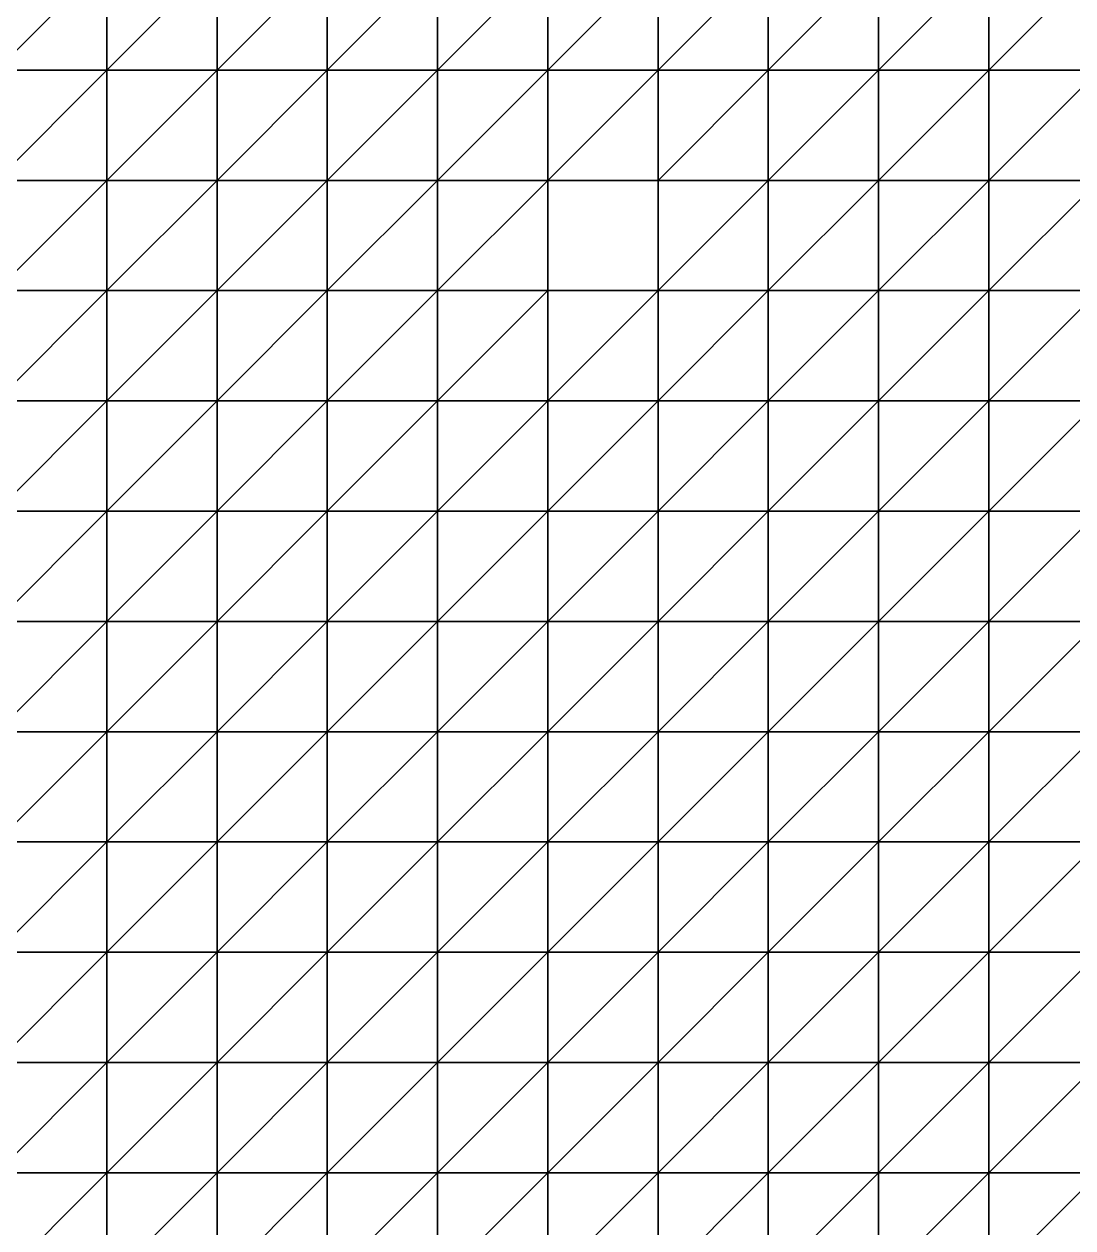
# Model space of a CAD drawing. Extents: x 292020 to 295740, y 4557680 to 4560040.
# Drawn here: x 295085 to 295275.2, y 4559230 to 4559448.3 of the extents above; entities that cross this region are included whole.
import ezdxf

# ---------------------------------------------------------------- set-up
doc = ezdxf.new("R2010")
doc.units = 0
doc.layers.add('RUN201_4_-_RUN201_NODOMAIN5_20X', color=7, linetype='CONTINUOUS')

msp = doc.modelspace()

# ---------------------------------------------------------------- linework, layer by layer
at = {"layer": 'RUN201_4_-_RUN201_NODOMAIN5_20X'}
for points in [[(295080, 4559460, 1860), (295080, 4559440, 1860), (295100, 4559460, 1860)], [(295100, 4559460, 1860), (295080, 4559440, 1860), (295100, 4559440, 1860)], [(295100, 4559460, 1900), (295080, 4559440, 1900), (295080, 4559460, 1900)], [(295100, 4559440, 1900), (295080, 4559440, 1900), (295100, 4559460, 1900)], [(295100, 4559460, 1860), (295100, 4559440, 1860), (295120, 4559460, 1860)], [(295120, 4559460, 1860), (295100, 4559440, 1860), (295120, 4559440, 1860)], [(295120, 4559460, 1900), (295100, 4559440, 1900), (295100, 4559460, 1900)], [(295120, 4559440, 1900), (295100, 4559440, 1900), (295120, 4559460, 1900)], [(295120, 4559460, 1860), (295120, 4559440, 1860), (295140, 4559460, 1860)], [(295140, 4559460, 1860), (295120, 4559440, 1860), (295140, 4559440, 1860)], [(295140, 4559460, 1900), (295120, 4559440, 1900), (295120, 4559460, 1900)], [(295140, 4559440, 1900), (295120, 4559440, 1900), (295140, 4559460, 1900)], [(295140, 4559460, 1860), (295140, 4559440, 1860), (295160, 4559460, 1860)], [(295160, 4559460, 1860), (295140, 4559440, 1860), (295160, 4559440, 1860)], [(295160, 4559460, 1900), (295140, 4559440, 1900), (295140, 4559460, 1900)], [(295160, 4559440, 1900), (295140, 4559440, 1900), (295160, 4559460, 1900)], [(295160, 4559460, 1860), (295160, 4559440, 1860), (295180, 4559460, 1860)], [(295180, 4559460, 1860), (295160, 4559440, 1860), (295180, 4559440, 1860)], [(295180, 4559460, 1900), (295160, 4559440, 1900), (295160, 4559460, 1900)], [(295180, 4559440, 1900), (295160, 4559440, 1900), (295180, 4559460, 1900)], [(295180, 4559460, 1860), (295180, 4559440, 1860), (295200, 4559460, 1860)], [(295200, 4559460, 1860), (295180, 4559440, 1860), (295200, 4559440, 1860)], [(295200, 4559460, 1900), (295180, 4559440, 1900), (295180, 4559460, 1900)], [(295200, 4559440, 1900), (295180, 4559440, 1900), (295200, 4559460, 1900)], [(295200, 4559460, 1860), (295200, 4559440, 1860), (295220, 4559460, 1860)], [(295220, 4559460, 1860), (295200, 4559440, 1860), (295220, 4559440, 1860)], [(295220, 4559460, 1900), (295200, 4559440, 1900), (295200, 4559460, 1900)], [(295220, 4559440, 1900), (295200, 4559440, 1900), (295220, 4559460, 1900)], [(295220, 4559460, 1840), (295220, 4559440, 1840), (295240, 4559460, 1840)], [(295240, 4559460, 1840), (295220, 4559440, 1840), (295240, 4559440, 1840)], [(295220, 4559460, 1840), (295220, 4559440, 1860), (295220, 4559440, 1840)], [(295220, 4559460, 1860), (295220, 4559440, 1860), (295220, 4559460, 1840)], [(295240, 4559460, 1900), (295220, 4559440, 1900), (295220, 4559460, 1900)], [(295240, 4559440, 1900), (295220, 4559440, 1900), (295240, 4559460, 1900)], [(295240, 4559460, 1820), (295240, 4559440, 1820), (295260, 4559460, 1820)], [(295260, 4559460, 1820), (295240, 4559440, 1820), (295260, 4559440, 1820)], [(295240, 4559460, 1820), (295240, 4559440, 1840), (295240, 4559440, 1820)], [(295240, 4559460, 1840), (295240, 4559440, 1840), (295240, 4559460, 1820)], [(295260, 4559460, 1900), (295240, 4559440, 1900), (295240, 4559460, 1900)], [(295260, 4559440, 1900), (295240, 4559440, 1900), (295260, 4559460, 1900)], [(295260, 4559460, 1820), (295260, 4559440, 1820), (295280, 4559460, 1820)], [(295280, 4559460, 1820), (295260, 4559440, 1820), (295280, 4559440, 1820)], [(295280, 4559460, 1900), (295260, 4559440, 1900), (295260, 4559460, 1900)], [(295280, 4559440, 1900), (295260, 4559440, 1900), (295280, 4559460, 1900)], [(295080, 4559440, 1860), (295080, 4559420, 1860), (295100, 4559440, 1860)], [(295100, 4559440, 1860), (295080, 4559420, 1860), (295100, 4559420, 1860)], [(295100, 4559440, 1900), (295080, 4559420, 1900), (295080, 4559440, 1900)], [(295100, 4559420, 1900), (295080, 4559420, 1900), (295100, 4559440, 1900)], [(295100, 4559440, 1860), (295100, 4559420, 1860), (295120, 4559440, 1860)], [(295120, 4559440, 1860), (295100, 4559420, 1860), (295120, 4559420, 1860)], [(295120, 4559440, 1900), (295100, 4559420, 1900), (295100, 4559440, 1900)], [(295120, 4559420, 1900), (295100, 4559420, 1900), (295120, 4559440, 1900)], [(295120, 4559440, 1860), (295120, 4559420, 1860), (295140, 4559440, 1860)], [(295140, 4559440, 1860), (295120, 4559420, 1860), (295140, 4559420, 1860)], [(295140, 4559440, 1900), (295120, 4559420, 1900), (295120, 4559440, 1900)], [(295140, 4559420, 1900), (295120, 4559420, 1900), (295140, 4559440, 1900)], [(295140, 4559440, 1860), (295140, 4559420, 1860), (295160, 4559440, 1860)], [(295160, 4559440, 1860), (295140, 4559420, 1860), (295160, 4559420, 1860)], [(295160, 4559440, 1900), (295140, 4559420, 1900), (295140, 4559440, 1900)], [(295160, 4559420, 1900), (295140, 4559420, 1900), (295160, 4559440, 1900)], [(295160, 4559420, 1860), (295160, 4559420, 1880), (295160, 4559440, 1860)], [(295160, 4559440, 1860), (295160, 4559420, 1880), (295160, 4559440, 1880)], [(295160, 4559440, 1860), (295160, 4559440, 1880), (295180, 4559440, 1860)], [(295180, 4559440, 1860), (295160, 4559440, 1880), (295180, 4559440, 1880)], [(295160, 4559440, 1880), (295160, 4559420, 1880), (295180, 4559440, 1880)], [(295180, 4559440, 1880), (295160, 4559420, 1880), (295180, 4559420, 1880)], [(295180, 4559440, 1900), (295160, 4559420, 1900), (295160, 4559440, 1900)], [(295180, 4559420, 1900), (295160, 4559420, 1900), (295180, 4559440, 1900)], [(295180, 4559440, 1860), (295180, 4559440, 1880), (295200, 4559440, 1860)], [(295200, 4559440, 1860), (295180, 4559440, 1880), (295200, 4559440, 1880)], [(295180, 4559440, 1880), (295180, 4559420, 1880), (295200, 4559440, 1880)], [(295200, 4559440, 1880), (295180, 4559420, 1880), (295200, 4559420, 1880)], [(295200, 4559440, 1900), (295180, 4559420, 1900), (295180, 4559440, 1900)], [(295200, 4559420, 1900), (295180, 4559420, 1900), (295200, 4559440, 1900)], [(295200, 4559440, 1860), (295200, 4559440, 1880), (295220, 4559440, 1860)], [(295220, 4559440, 1860), (295200, 4559440, 1880), (295220, 4559440, 1880)], [(295200, 4559440, 1880), (295200, 4559420, 1880), (295220, 4559440, 1880)], [(295220, 4559440, 1880), (295200, 4559420, 1880), (295220, 4559420, 1880)], [(295220, 4559440, 1900), (295200, 4559420, 1900), (295200, 4559440, 1900)], [(295220, 4559420, 1900), (295200, 4559420, 1900), (295220, 4559440, 1900)], [(295220, 4559440, 1840), (295220, 4559440, 1860), (295240, 4559440, 1840)], [(295240, 4559440, 1840), (295220, 4559440, 1860), (295240, 4559440, 1860)], [(295220, 4559440, 1860), (295220, 4559420, 1860), (295240, 4559440, 1860)], [(295240, 4559440, 1860), (295220, 4559420, 1860), (295240, 4559420, 1860)], [(295220, 4559440, 1860), (295220, 4559420, 1880), (295220, 4559420, 1860)], [(295220, 4559440, 1880), (295220, 4559420, 1880), (295220, 4559440, 1860)], [(295240, 4559440, 1900), (295220, 4559420, 1900), (295220, 4559440, 1900)], [(295240, 4559420, 1900), (295220, 4559420, 1900), (295240, 4559440, 1900)], [(295240, 4559440, 1820), (295240, 4559440, 1840), (295260, 4559440, 1820)], [(295260, 4559440, 1820), (295240, 4559440, 1840), (295260, 4559440, 1840)], [(295240, 4559440, 1840), (295240, 4559420, 1840), (295260, 4559440, 1840)], [(295260, 4559440, 1840), (295240, 4559420, 1840), (295260, 4559420, 1840)], [(295240, 4559440, 1840), (295240, 4559420, 1860), (295240, 4559420, 1840)], [(295240, 4559440, 1860), (295240, 4559420, 1860), (295240, 4559440, 1840)], [(295260, 4559440, 1900), (295240, 4559420, 1900), (295240, 4559440, 1900)], [(295260, 4559420, 1900), (295240, 4559420, 1900), (295260, 4559440, 1900)], [(295260, 4559440, 1820), (295260, 4559420, 1820), (295280, 4559440, 1820)], [(295280, 4559440, 1820), (295260, 4559420, 1820), (295280, 4559420, 1820)], [(295260, 4559440, 1820), (295260, 4559420, 1840), (295260, 4559420, 1820)], [(295260, 4559440, 1840), (295260, 4559420, 1840), (295260, 4559440, 1820)], [(295280, 4559440, 1900), (295260, 4559420, 1900), (295260, 4559440, 1900)], [(295280, 4559420, 1900), (295260, 4559420, 1900), (295280, 4559440, 1900)], [(295080, 4559420, 1840), (295080, 4559400, 1840), (295100, 4559420, 1840)], [(295100, 4559420, 1840), (295080, 4559400, 1840), (295100, 4559400, 1840)], [(295100, 4559420, 1840), (295080, 4559420, 1860), (295080, 4559420, 1840)], [(295100, 4559420, 1860), (295080, 4559420, 1860), (295100, 4559420, 1840)], [(295100, 4559420, 1900), (295080, 4559400, 1900), (295080, 4559420, 1900)], [(295100, 4559400, 1900), (295080, 4559400, 1900), (295100, 4559420, 1900)], [(295100, 4559400, 1840), (295100, 4559400, 1860), (295100, 4559420, 1840)], [(295100, 4559420, 1840), (295100, 4559400, 1860), (295100, 4559420, 1860)], [(295100, 4559420, 1860), (295100, 4559400, 1860), (295120, 4559420, 1860)], [(295120, 4559420, 1860), (295100, 4559400, 1860), (295120, 4559400, 1860)], [(295120, 4559420, 1900), (295100, 4559400, 1900), (295100, 4559420, 1900)], [(295120, 4559400, 1900), (295100, 4559400, 1900), (295120, 4559420, 1900)], [(295120, 4559400, 1860), (295120, 4559400, 1880), (295120, 4559420, 1860)], [(295120, 4559420, 1860), (295120, 4559400, 1880), (295120, 4559420, 1880)], [(295120, 4559420, 1860), (295120, 4559420, 1880), (295140, 4559420, 1860)], [(295140, 4559420, 1860), (295120, 4559420, 1880), (295140, 4559420, 1880)], [(295120, 4559420, 1880), (295120, 4559400, 1880), (295140, 4559420, 1880)], [(295140, 4559420, 1880), (295120, 4559400, 1880), (295140, 4559400, 1880)], [(295140, 4559420, 1900), (295120, 4559400, 1900), (295120, 4559420, 1900)], [(295140, 4559400, 1900), (295120, 4559400, 1900), (295140, 4559420, 1900)], [(295140, 4559420, 1860), (295140, 4559420, 1880), (295160, 4559420, 1860)], [(295160, 4559420, 1860), (295140, 4559420, 1880), (295160, 4559420, 1880)], [(295140, 4559420, 1880), (295140, 4559400, 1880), (295160, 4559420, 1880)], [(295160, 4559420, 1880), (295140, 4559400, 1880), (295160, 4559400, 1880)], [(295160, 4559420, 1900), (295140, 4559400, 1900), (295140, 4559420, 1900)], [(295160, 4559400, 1900), (295140, 4559400, 1900), (295160, 4559420, 1900)], [(295160, 4559420, 1880), (295160, 4559400, 1880), (295180, 4559420, 1880)], [(295180, 4559420, 1880), (295160, 4559400, 1880), (295180, 4559400, 1880)], [(295180, 4559420, 1900), (295160, 4559400, 1900), (295160, 4559420, 1900)], [(295180, 4559400, 1900), (295160, 4559400, 1900), (295180, 4559420, 1900)], [(295180, 4559400, 1880), (295180, 4559400, 1900), (295180, 4559420, 1880)], [(295180, 4559420, 1880), (295180, 4559400, 1900), (295180, 4559420, 1900)], [(295180, 4559420, 1880), (295180, 4559420, 1900), (295200, 4559420, 1880)], [(295200, 4559420, 1880), (295180, 4559420, 1900), (295200, 4559420, 1900)], [(295200, 4559420, 1880), (295200, 4559400, 1880), (295220, 4559420, 1880)], [(295220, 4559420, 1880), (295200, 4559400, 1880), (295220, 4559400, 1880)], [(295220, 4559420, 1900), (295200, 4559400, 1900), (295200, 4559420, 1900)], [(295220, 4559400, 1900), (295200, 4559400, 1900), (295220, 4559420, 1900)], [(295200, 4559420, 1880), (295200, 4559400, 1900), (295200, 4559400, 1880)], [(295200, 4559420, 1900), (295200, 4559400, 1900), (295200, 4559420, 1880)], [(295220, 4559420, 1860), (295220, 4559400, 1860), (295240, 4559420, 1860)], [(295240, 4559420, 1860), (295220, 4559400, 1860), (295240, 4559400, 1860)], [(295220, 4559420, 1860), (295220, 4559400, 1880), (295220, 4559400, 1860)], [(295220, 4559420, 1880), (295220, 4559400, 1880), (295220, 4559420, 1860)], [(295240, 4559420, 1900), (295220, 4559400, 1900), (295220, 4559420, 1900)], [(295240, 4559400, 1900), (295220, 4559400, 1900), (295240, 4559420, 1900)], [(295240, 4559420, 1840), (295240, 4559400, 1840), (295260, 4559420, 1840)], [(295260, 4559420, 1840), (295240, 4559400, 1840), (295260, 4559400, 1840)], [(295240, 4559420, 1840), (295240, 4559400, 1860), (295240, 4559400, 1840)], [(295240, 4559420, 1860), (295240, 4559400, 1860), (295240, 4559420, 1840)], [(295260, 4559420, 1900), (295240, 4559400, 1900), (295240, 4559420, 1900)], [(295260, 4559400, 1900), (295240, 4559400, 1900), (295260, 4559420, 1900)], [(295260, 4559420, 1820), (295260, 4559400, 1820), (295280, 4559420, 1820)], [(295280, 4559420, 1820), (295260, 4559400, 1820), (295280, 4559400, 1820)], [(295260, 4559420, 1820), (295260, 4559400, 1840), (295260, 4559400, 1820)], [(295260, 4559420, 1840), (295260, 4559400, 1840), (295260, 4559420, 1820)], [(295280, 4559420, 1900), (295260, 4559400, 1900), (295260, 4559420, 1900)], [(295280, 4559400, 1900), (295260, 4559400, 1900), (295280, 4559420, 1900)], [(295080, 4559400, 1840), (295080, 4559380, 1840), (295100, 4559400, 1840)], [(295100, 4559400, 1840), (295080, 4559380, 1840), (295100, 4559380, 1840)], [(295100, 4559400, 1900), (295080, 4559380, 1900), (295080, 4559400, 1900)], [(295100, 4559380, 1900), (295080, 4559380, 1900), (295100, 4559400, 1900)], [(295100, 4559380, 1840), (295100, 4559380, 1860), (295100, 4559400, 1840)], [(295100, 4559400, 1840), (295100, 4559380, 1860), (295100, 4559400, 1860)], [(295100, 4559400, 1860), (295100, 4559380, 1860), (295120, 4559400, 1860)], [(295120, 4559400, 1860), (295100, 4559380, 1860), (295120, 4559380, 1860)], [(295120, 4559400, 1900), (295100, 4559380, 1900), (295100, 4559400, 1900)], [(295120, 4559380, 1900), (295100, 4559380, 1900), (295120, 4559400, 1900)], [(295120, 4559380, 1860), (295120, 4559380, 1880), (295120, 4559400, 1860)], [(295120, 4559400, 1860), (295120, 4559380, 1880), (295120, 4559400, 1880)], [(295120, 4559400, 1880), (295120, 4559380, 1880), (295140, 4559400, 1880)], [(295140, 4559400, 1880), (295120, 4559380, 1880), (295140, 4559380, 1880)], [(295140, 4559400, 1900), (295120, 4559380, 1900), (295120, 4559400, 1900)], [(295140, 4559380, 1900), (295120, 4559380, 1900), (295140, 4559400, 1900)], [(295140, 4559400, 1880), (295140, 4559380, 1880), (295160, 4559400, 1880)], [(295160, 4559400, 1880), (295140, 4559380, 1880), (295160, 4559380, 1880)], [(295160, 4559400, 1900), (295140, 4559380, 1900), (295140, 4559400, 1900)], [(295160, 4559380, 1900), (295140, 4559380, 1900), (295160, 4559400, 1900)], [(295160, 4559400, 1880), (295160, 4559380, 1880), (295180, 4559400, 1880)], [(295180, 4559400, 1880), (295160, 4559380, 1880), (295180, 4559380, 1880)], [(295180, 4559400, 1900), (295160, 4559380, 1900), (295160, 4559400, 1900)], [(295180, 4559380, 1900), (295160, 4559380, 1900), (295180, 4559400, 1900)], [(295180, 4559400, 1880), (295180, 4559380, 1880), (295200, 4559400, 1880)], [(295200, 4559400, 1880), (295180, 4559380, 1880), (295200, 4559380, 1880)], [(295200, 4559400, 1900), (295180, 4559380, 1900), (295180, 4559400, 1900)], [(295200, 4559380, 1900), (295180, 4559380, 1900), (295200, 4559400, 1900)], [(295200, 4559400, 1880), (295180, 4559400, 1900), (295180, 4559400, 1880)], [(295200, 4559400, 1900), (295180, 4559400, 1900), (295200, 4559400, 1880)], [(295200, 4559400, 1860), (295200, 4559380, 1860), (295220, 4559400, 1860)], [(295220, 4559400, 1860), (295200, 4559380, 1860), (295220, 4559380, 1860)], [(295220, 4559400, 1860), (295200, 4559400, 1880), (295200, 4559400, 1860)], [(295220, 4559400, 1880), (295200, 4559400, 1880), (295220, 4559400, 1860)], [(295200, 4559400, 1860), (295200, 4559380, 1880), (295200, 4559380, 1860)], [(295200, 4559400, 1880), (295200, 4559380, 1880), (295200, 4559400, 1860)], [(295220, 4559400, 1900), (295200, 4559380, 1900), (295200, 4559400, 1900)], [(295220, 4559380, 1900), (295200, 4559380, 1900), (295220, 4559400, 1900)], [(295220, 4559400, 1840), (295220, 4559380, 1840), (295240, 4559400, 1840)], [(295240, 4559400, 1840), (295220, 4559380, 1840), (295240, 4559380, 1840)], [(295240, 4559400, 1840), (295220, 4559400, 1860), (295220, 4559400, 1840)], [(295240, 4559400, 1860), (295220, 4559400, 1860), (295240, 4559400, 1840)], [(295220, 4559400, 1840), (295220, 4559380, 1860), (295220, 4559380, 1840)], [(295220, 4559400, 1860), (295220, 4559380, 1860), (295220, 4559400, 1840)], [(295240, 4559400, 1900), (295220, 4559380, 1900), (295220, 4559400, 1900)], [(295240, 4559380, 1900), (295220, 4559380, 1900), (295240, 4559400, 1900)], [(295240, 4559400, 1820), (295240, 4559380, 1820), (295260, 4559400, 1820)], [(295260, 4559400, 1820), (295240, 4559380, 1820), (295260, 4559380, 1820)], [(295260, 4559400, 1820), (295240, 4559400, 1840), (295240, 4559400, 1820)], [(295260, 4559400, 1840), (295240, 4559400, 1840), (295260, 4559400, 1820)], [(295240, 4559400, 1820), (295240, 4559380, 1840), (295240, 4559380, 1820)], [(295240, 4559400, 1840), (295240, 4559380, 1840), (295240, 4559400, 1820)], [(295260, 4559400, 1900), (295240, 4559380, 1900), (295240, 4559400, 1900)], [(295260, 4559380, 1900), (295240, 4559380, 1900), (295260, 4559400, 1900)], [(295260, 4559400, 1820), (295260, 4559380, 1820), (295280, 4559400, 1820)], [(295280, 4559400, 1820), (295260, 4559380, 1820), (295280, 4559380, 1820)], [(295280, 4559400, 1900), (295260, 4559380, 1900), (295260, 4559400, 1900)], [(295280, 4559380, 1900), (295260, 4559380, 1900), (295280, 4559400, 1900)], [(295080, 4559380, 1840), (295080, 4559360, 1840), (295100, 4559380, 1840)], [(295100, 4559380, 1840), (295080, 4559360, 1840), (295100, 4559360, 1840)], [(295100, 4559380, 1900), (295080, 4559360, 1900), (295080, 4559380, 1900)], [(295100, 4559360, 1900), (295080, 4559360, 1900), (295100, 4559380, 1900)], [(295100, 4559380, 1840), (295100, 4559360, 1840), (295120, 4559380, 1840)], [(295120, 4559380, 1840), (295100, 4559360, 1840), (295120, 4559360, 1840)], [(295120, 4559380, 1840), (295100, 4559380, 1860), (295100, 4559380, 1840)], [(295120, 4559380, 1860), (295100, 4559380, 1860), (295120, 4559380, 1840)], [(295120, 4559380, 1900), (295100, 4559360, 1900), (295100, 4559380, 1900)], [(295120, 4559360, 1900), (295100, 4559360, 1900), (295120, 4559380, 1900)], [(295120, 4559360, 1840), (295120, 4559360, 1860), (295120, 4559380, 1840)], [(295120, 4559380, 1840), (295120, 4559360, 1860), (295120, 4559380, 1860)], [(295120, 4559380, 1860), (295120, 4559360, 1860), (295140, 4559380, 1860)], [(295140, 4559380, 1860), (295120, 4559360, 1860), (295140, 4559360, 1860)], [(295140, 4559380, 1860), (295120, 4559380, 1880), (295120, 4559380, 1860)], [(295140, 4559380, 1880), (295120, 4559380, 1880), (295140, 4559380, 1860)], [(295140, 4559380, 1900), (295120, 4559360, 1900), (295120, 4559380, 1900)], [(295140, 4559360, 1900), (295120, 4559360, 1900), (295140, 4559380, 1900)], [(295140, 4559380, 1860), (295140, 4559360, 1860), (295160, 4559380, 1860)], [(295160, 4559380, 1860), (295140, 4559360, 1860), (295160, 4559360, 1860)], [(295160, 4559380, 1860), (295140, 4559380, 1880), (295140, 4559380, 1860)], [(295160, 4559380, 1880), (295140, 4559380, 1880), (295160, 4559380, 1860)], [(295160, 4559380, 1900), (295140, 4559360, 1900), (295140, 4559380, 1900)], [(295160, 4559360, 1900), (295140, 4559360, 1900), (295160, 4559380, 1900)], [(295160, 4559380, 1860), (295160, 4559360, 1860), (295180, 4559380, 1860)], [(295180, 4559380, 1860), (295160, 4559360, 1860), (295180, 4559360, 1860)], [(295180, 4559380, 1860), (295160, 4559380, 1880), (295160, 4559380, 1860)], [(295180, 4559380, 1880), (295160, 4559380, 1880), (295180, 4559380, 1860)], [(295180, 4559380, 1900), (295160, 4559360, 1900), (295160, 4559380, 1900)], [(295180, 4559360, 1900), (295160, 4559360, 1900), (295180, 4559380, 1900)], [(295180, 4559380, 1860), (295180, 4559360, 1860), (295200, 4559380, 1860)], [(295200, 4559380, 1860), (295180, 4559360, 1860), (295200, 4559360, 1860)], [(295200, 4559380, 1860), (295180, 4559380, 1880), (295180, 4559380, 1860)], [(295200, 4559380, 1880), (295180, 4559380, 1880), (295200, 4559380, 1860)], [(295200, 4559380, 1900), (295180, 4559360, 1900), (295180, 4559380, 1900)], [(295200, 4559360, 1900), (295180, 4559360, 1900), (295200, 4559380, 1900)], [(295200, 4559380, 1840), (295200, 4559360, 1840), (295220, 4559380, 1840)], [(295220, 4559380, 1840), (295200, 4559360, 1840), (295220, 4559360, 1840)], [(295220, 4559380, 1840), (295200, 4559380, 1860), (295200, 4559380, 1840)], [(295220, 4559380, 1860), (295200, 4559380, 1860), (295220, 4559380, 1840)], [(295200, 4559380, 1840), (295200, 4559360, 1860), (295200, 4559360, 1840)], [(295200, 4559380, 1860), (295200, 4559360, 1860), (295200, 4559380, 1840)], [(295220, 4559380, 1900), (295200, 4559360, 1900), (295200, 4559380, 1900)], [(295220, 4559360, 1900), (295200, 4559360, 1900), (295220, 4559380, 1900)], [(295220, 4559380, 1840), (295220, 4559360, 1840), (295240, 4559380, 1840)], [(295240, 4559380, 1840), (295220, 4559360, 1840), (295240, 4559360, 1840)], [(295240, 4559380, 1900), (295220, 4559360, 1900), (295220, 4559380, 1900)], [(295240, 4559360, 1900), (295220, 4559360, 1900), (295240, 4559380, 1900)], [(295240, 4559380, 1820), (295240, 4559360, 1820), (295260, 4559380, 1820)], [(295260, 4559380, 1820), (295240, 4559360, 1820), (295260, 4559360, 1820)], [(295240, 4559380, 1820), (295240, 4559360, 1840), (295240, 4559360, 1820)], [(295240, 4559380, 1840), (295240, 4559360, 1840), (295240, 4559380, 1820)], [(295260, 4559380, 1900), (295240, 4559360, 1900), (295240, 4559380, 1900)], [(295260, 4559360, 1900), (295240, 4559360, 1900), (295260, 4559380, 1900)], [(295260, 4559380, 1820), (295260, 4559360, 1820), (295280, 4559380, 1820)], [(295280, 4559380, 1820), (295260, 4559360, 1820), (295280, 4559360, 1820)], [(295280, 4559380, 1920), (295260, 4559360, 1920), (295260, 4559380, 1920)], [(295280, 4559360, 1920), (295260, 4559360, 1920), (295280, 4559380, 1920)], [(295280, 4559380, 1900), (295260, 4559380, 1920), (295260, 4559380, 1900)], [(295280, 4559380, 1920), (295260, 4559380, 1920), (295280, 4559380, 1900)], [(295260, 4559380, 1900), (295260, 4559360, 1920), (295260, 4559360, 1900)], [(295260, 4559380, 1920), (295260, 4559360, 1920), (295260, 4559380, 1900)], [(295080, 4559360, 1840), (295080, 4559340, 1840), (295100, 4559360, 1840)], [(295100, 4559360, 1840), (295080, 4559340, 1840), (295100, 4559340, 1840)], [(295100, 4559360, 1900), (295080, 4559340, 1900), (295080, 4559360, 1900)], [(295100, 4559340, 1900), (295080, 4559340, 1900), (295100, 4559360, 1900)], [(295100, 4559360, 1840), (295100, 4559340, 1840), (295120, 4559360, 1840)], [(295120, 4559360, 1840), (295100, 4559340, 1840), (295120, 4559340, 1840)], [(295120, 4559360, 1900), (295100, 4559340, 1900), (295100, 4559360, 1900)], [(295120, 4559340, 1900), (295100, 4559340, 1900), (295120, 4559360, 1900)], [(295120, 4559360, 1840), (295120, 4559340, 1840), (295140, 4559360, 1840)], [(295140, 4559360, 1840), (295120, 4559340, 1840), (295140, 4559340, 1840)], [(295140, 4559360, 1840), (295120, 4559360, 1860), (295120, 4559360, 1840)], [(295140, 4559360, 1860), (295120, 4559360, 1860), (295140, 4559360, 1840)], [(295140, 4559360, 1900), (295120, 4559340, 1900), (295120, 4559360, 1900)], [(295140, 4559340, 1900), (295120, 4559340, 1900), (295140, 4559360, 1900)], [(295140, 4559360, 1840), (295140, 4559340, 1840), (295160, 4559360, 1840)], [(295160, 4559360, 1840), (295140, 4559340, 1840), (295160, 4559340, 1840)], [(295160, 4559360, 1840), (295140, 4559360, 1860), (295140, 4559360, 1840)], [(295160, 4559360, 1860), (295140, 4559360, 1860), (295160, 4559360, 1840)], [(295160, 4559360, 1900), (295140, 4559340, 1900), (295140, 4559360, 1900)], [(295160, 4559340, 1900), (295140, 4559340, 1900), (295160, 4559360, 1900)], [(295160, 4559360, 1840), (295160, 4559340, 1840), (295180, 4559360, 1840)], [(295180, 4559360, 1840), (295160, 4559340, 1840), (295180, 4559340, 1840)], [(295180, 4559360, 1840), (295160, 4559360, 1860), (295160, 4559360, 1840)], [(295180, 4559360, 1860), (295160, 4559360, 1860), (295180, 4559360, 1840)], [(295180, 4559360, 1900), (295160, 4559340, 1900), (295160, 4559360, 1900)], [(295180, 4559340, 1900), (295160, 4559340, 1900), (295180, 4559360, 1900)], [(295180, 4559360, 1840), (295180, 4559340, 1840), (295200, 4559360, 1840)], [(295200, 4559360, 1840), (295180, 4559340, 1840), (295200, 4559340, 1840)], [(295200, 4559360, 1840), (295180, 4559360, 1860), (295180, 4559360, 1840)], [(295200, 4559360, 1860), (295180, 4559360, 1860), (295200, 4559360, 1840)], [(295200, 4559360, 1900), (295180, 4559340, 1900), (295180, 4559360, 1900)], [(295200, 4559340, 1900), (295180, 4559340, 1900), (295200, 4559360, 1900)], [(295200, 4559360, 1840), (295200, 4559340, 1840), (295220, 4559360, 1840)], [(295220, 4559360, 1840), (295200, 4559340, 1840), (295220, 4559340, 1840)], [(295220, 4559360, 1900), (295200, 4559340, 1900), (295200, 4559360, 1900)], [(295220, 4559340, 1900), (295200, 4559340, 1900), (295220, 4559360, 1900)], [(295220, 4559360, 1840), (295220, 4559340, 1840), (295240, 4559360, 1840)], [(295240, 4559360, 1840), (295220, 4559340, 1840), (295240, 4559340, 1840)], [(295240, 4559360, 1900), (295220, 4559340, 1900), (295220, 4559360, 1900)], [(295240, 4559340, 1900), (295220, 4559340, 1900), (295240, 4559360, 1900)], [(295240, 4559360, 1820), (295240, 4559360, 1840), (295260, 4559360, 1820)], [(295260, 4559360, 1820), (295240, 4559360, 1840), (295260, 4559360, 1840)], [(295240, 4559360, 1840), (295240, 4559340, 1840), (295260, 4559360, 1840)], [(295260, 4559360, 1840), (295240, 4559340, 1840), (295260, 4559340, 1840)], [(295260, 4559360, 1920), (295240, 4559340, 1920), (295240, 4559360, 1920)], [(295260, 4559340, 1920), (295240, 4559340, 1920), (295260, 4559360, 1920)], [(295260, 4559360, 1900), (295240, 4559360, 1920), (295240, 4559360, 1900)], [(295260, 4559360, 1920), (295240, 4559360, 1920), (295260, 4559360, 1900)], [(295240, 4559360, 1900), (295240, 4559340, 1920), (295240, 4559340, 1900)], [(295240, 4559360, 1920), (295240, 4559340, 1920), (295240, 4559360, 1900)], [(295260, 4559360, 1820), (295260, 4559360, 1840), (295280, 4559360, 1820)], [(295280, 4559360, 1820), (295260, 4559360, 1840), (295280, 4559360, 1840)], [(295260, 4559360, 1840), (295260, 4559340, 1840), (295280, 4559360, 1840)], [(295280, 4559360, 1840), (295260, 4559340, 1840), (295280, 4559340, 1840)], [(295280, 4559360, 1920), (295260, 4559340, 1920), (295260, 4559360, 1920)], [(295280, 4559340, 1920), (295260, 4559340, 1920), (295280, 4559360, 1920)], [(295080, 4559340, 1820), (295080, 4559320, 1820), (295100, 4559340, 1820)], [(295100, 4559340, 1820), (295080, 4559320, 1820), (295100, 4559320, 1820)], [(295100, 4559340, 1820), (295080, 4559340, 1840), (295080, 4559340, 1820)], [(295100, 4559340, 1840), (295080, 4559340, 1840), (295100, 4559340, 1820)], [(295100, 4559340, 1900), (295080, 4559320, 1900), (295080, 4559340, 1900)], [(295100, 4559320, 1900), (295080, 4559320, 1900), (295100, 4559340, 1900)], [(295100, 4559340, 1820), (295100, 4559320, 1820), (295120, 4559340, 1820)], [(295120, 4559340, 1820), (295100, 4559320, 1820), (295120, 4559320, 1820)], [(295120, 4559340, 1820), (295100, 4559340, 1840), (295100, 4559340, 1820)], [(295120, 4559340, 1840), (295100, 4559340, 1840), (295120, 4559340, 1820)], [(295120, 4559340, 1900), (295100, 4559320, 1900), (295100, 4559340, 1900)], [(295120, 4559320, 1900), (295100, 4559320, 1900), (295120, 4559340, 1900)], [(295120, 4559340, 1820), (295120, 4559320, 1820), (295140, 4559340, 1820)], [(295140, 4559340, 1820), (295120, 4559320, 1820), (295140, 4559320, 1820)], [(295140, 4559340, 1820), (295120, 4559340, 1840), (295120, 4559340, 1820)], [(295140, 4559340, 1840), (295120, 4559340, 1840), (295140, 4559340, 1820)], [(295140, 4559340, 1920), (295120, 4559320, 1920), (295120, 4559340, 1920)], [(295140, 4559320, 1920), (295120, 4559320, 1920), (295140, 4559340, 1920)], [(295140, 4559340, 1900), (295120, 4559340, 1920), (295120, 4559340, 1900)], [(295140, 4559340, 1920), (295120, 4559340, 1920), (295140, 4559340, 1900)], [(295120, 4559340, 1900), (295120, 4559320, 1920), (295120, 4559320, 1900)], [(295120, 4559340, 1920), (295120, 4559320, 1920), (295120, 4559340, 1900)], [(295140, 4559340, 1820), (295140, 4559320, 1820), (295160, 4559340, 1820)], [(295160, 4559340, 1820), (295140, 4559320, 1820), (295160, 4559320, 1820)], [(295160, 4559340, 1820), (295140, 4559340, 1840), (295140, 4559340, 1820)], [(295160, 4559340, 1840), (295140, 4559340, 1840), (295160, 4559340, 1820)], [(295160, 4559340, 1920), (295140, 4559320, 1920), (295140, 4559340, 1920)], [(295160, 4559320, 1920), (295140, 4559320, 1920), (295160, 4559340, 1920)], [(295160, 4559340, 1900), (295140, 4559340, 1920), (295140, 4559340, 1900)], [(295160, 4559340, 1920), (295140, 4559340, 1920), (295160, 4559340, 1900)], [(295160, 4559340, 1820), (295160, 4559320, 1820), (295180, 4559340, 1820)], [(295180, 4559340, 1820), (295160, 4559320, 1820), (295180, 4559320, 1820)], [(295180, 4559340, 1820), (295160, 4559340, 1840), (295160, 4559340, 1820)], [(295180, 4559340, 1840), (295160, 4559340, 1840), (295180, 4559340, 1820)], [(295180, 4559340, 1920), (295160, 4559320, 1920), (295160, 4559340, 1920)], [(295180, 4559320, 1920), (295160, 4559320, 1920), (295180, 4559340, 1920)], [(295180, 4559340, 1900), (295160, 4559340, 1920), (295160, 4559340, 1900)], [(295180, 4559340, 1920), (295160, 4559340, 1920), (295180, 4559340, 1900)], [(295180, 4559340, 1820), (295180, 4559320, 1820), (295200, 4559340, 1820)], [(295200, 4559340, 1820), (295180, 4559320, 1820), (295200, 4559320, 1820)], [(295200, 4559340, 1820), (295180, 4559340, 1840), (295180, 4559340, 1820)], [(295200, 4559340, 1840), (295180, 4559340, 1840), (295200, 4559340, 1820)], [(295200, 4559340, 1920), (295180, 4559320, 1920), (295180, 4559340, 1920)], [(295200, 4559320, 1920), (295180, 4559320, 1920), (295200, 4559340, 1920)], [(295200, 4559340, 1900), (295180, 4559340, 1920), (295180, 4559340, 1900)], [(295200, 4559340, 1920), (295180, 4559340, 1920), (295200, 4559340, 1900)], [(295200, 4559320, 1820), (295200, 4559320, 1840), (295200, 4559340, 1820)], [(295200, 4559340, 1820), (295200, 4559320, 1840), (295200, 4559340, 1840)], [(295200, 4559340, 1840), (295200, 4559320, 1840), (295220, 4559340, 1840)], [(295220, 4559340, 1840), (295200, 4559320, 1840), (295220, 4559320, 1840)], [(295220, 4559340, 1920), (295200, 4559320, 1920), (295200, 4559340, 1920)], [(295220, 4559320, 1920), (295200, 4559320, 1920), (295220, 4559340, 1920)], [(295220, 4559340, 1900), (295200, 4559340, 1920), (295200, 4559340, 1900)], [(295220, 4559340, 1920), (295200, 4559340, 1920), (295220, 4559340, 1900)], [(295220, 4559340, 1840), (295220, 4559320, 1840), (295240, 4559340, 1840)], [(295240, 4559340, 1840), (295220, 4559320, 1840), (295240, 4559320, 1840)], [(295240, 4559340, 1920), (295220, 4559320, 1920), (295220, 4559340, 1920)], [(295240, 4559320, 1920), (295220, 4559320, 1920), (295240, 4559340, 1920)], [(295240, 4559340, 1900), (295220, 4559340, 1920), (295220, 4559340, 1900)], [(295240, 4559340, 1920), (295220, 4559340, 1920), (295240, 4559340, 1900)], [(295240, 4559340, 1840), (295240, 4559320, 1840), (295260, 4559340, 1840)], [(295260, 4559340, 1840), (295240, 4559320, 1840), (295260, 4559320, 1840)], [(295260, 4559340, 1920), (295240, 4559320, 1920), (295240, 4559340, 1920)], [(295260, 4559320, 1920), (295240, 4559320, 1920), (295260, 4559340, 1920)], [(295260, 4559340, 1840), (295260, 4559320, 1840), (295280, 4559340, 1840)], [(295280, 4559340, 1840), (295260, 4559320, 1840), (295280, 4559320, 1840)], [(295280, 4559340, 1920), (295260, 4559320, 1920), (295260, 4559340, 1920)], [(295280, 4559320, 1920), (295260, 4559320, 1920), (295280, 4559340, 1920)], [(295080, 4559320, 1820), (295080, 4559300, 1820), (295100, 4559320, 1820)], [(295100, 4559320, 1820), (295080, 4559300, 1820), (295100, 4559300, 1820)], [(295100, 4559320, 1920), (295080, 4559300, 1920), (295080, 4559320, 1920)], [(295100, 4559300, 1920), (295080, 4559300, 1920), (295100, 4559320, 1920)], [(295100, 4559320, 1900), (295080, 4559320, 1920), (295080, 4559320, 1900)], [(295100, 4559320, 1920), (295080, 4559320, 1920), (295100, 4559320, 1900)], [(295100, 4559320, 1820), (295100, 4559300, 1820), (295120, 4559320, 1820)], [(295120, 4559320, 1820), (295100, 4559300, 1820), (295120, 4559300, 1820)], [(295120, 4559320, 1920), (295100, 4559300, 1920), (295100, 4559320, 1920)], [(295120, 4559300, 1920), (295100, 4559300, 1920), (295120, 4559320, 1920)], [(295120, 4559320, 1900), (295100, 4559320, 1920), (295100, 4559320, 1900)], [(295120, 4559320, 1920), (295100, 4559320, 1920), (295120, 4559320, 1900)], [(295120, 4559320, 1820), (295120, 4559300, 1820), (295140, 4559320, 1820)], [(295140, 4559320, 1820), (295120, 4559300, 1820), (295140, 4559300, 1820)], [(295140, 4559320, 1920), (295120, 4559300, 1920), (295120, 4559320, 1920)], [(295140, 4559300, 1920), (295120, 4559300, 1920), (295140, 4559320, 1920)], [(295140, 4559320, 1820), (295140, 4559300, 1820), (295160, 4559320, 1820)], [(295160, 4559320, 1820), (295140, 4559300, 1820), (295160, 4559300, 1820)], [(295160, 4559320, 1920), (295140, 4559300, 1920), (295140, 4559320, 1920)], [(295160, 4559300, 1920), (295140, 4559300, 1920), (295160, 4559320, 1920)], [(295160, 4559320, 1820), (295160, 4559300, 1820), (295180, 4559320, 1820)], [(295180, 4559320, 1820), (295160, 4559300, 1820), (295180, 4559300, 1820)], [(295180, 4559320, 1920), (295160, 4559300, 1920), (295160, 4559320, 1920)], [(295180, 4559300, 1920), (295160, 4559300, 1920), (295180, 4559320, 1920)], [(295180, 4559300, 1820), (295180, 4559300, 1840), (295180, 4559320, 1820)], [(295180, 4559320, 1820), (295180, 4559300, 1840), (295180, 4559320, 1840)], [(295180, 4559320, 1820), (295180, 4559320, 1840), (295200, 4559320, 1820)], [(295200, 4559320, 1820), (295180, 4559320, 1840), (295200, 4559320, 1840)], [(295180, 4559320, 1840), (295180, 4559300, 1840), (295200, 4559320, 1840)], [(295200, 4559320, 1840), (295180, 4559300, 1840), (295200, 4559300, 1840)], [(295200, 4559320, 1920), (295180, 4559300, 1920), (295180, 4559320, 1920)], [(295200, 4559300, 1920), (295180, 4559300, 1920), (295200, 4559320, 1920)], [(295200, 4559320, 1840), (295200, 4559300, 1840), (295220, 4559320, 1840)], [(295220, 4559320, 1840), (295200, 4559300, 1840), (295220, 4559300, 1840)], [(295220, 4559320, 1920), (295200, 4559300, 1920), (295200, 4559320, 1920)], [(295220, 4559300, 1920), (295200, 4559300, 1920), (295220, 4559320, 1920)], [(295220, 4559320, 1840), (295220, 4559300, 1840), (295240, 4559320, 1840)], [(295240, 4559320, 1840), (295220, 4559300, 1840), (295240, 4559300, 1840)], [(295240, 4559320, 1920), (295220, 4559300, 1920), (295220, 4559320, 1920)], [(295240, 4559300, 1920), (295220, 4559300, 1920), (295240, 4559320, 1920)], [(295240, 4559320, 1840), (295240, 4559300, 1840), (295260, 4559320, 1840)], [(295260, 4559320, 1840), (295240, 4559300, 1840), (295260, 4559300, 1840)], [(295260, 4559320, 1920), (295240, 4559300, 1920), (295240, 4559320, 1920)], [(295260, 4559300, 1920), (295240, 4559300, 1920), (295260, 4559320, 1920)], [(295260, 4559320, 1840), (295260, 4559300, 1840), (295280, 4559320, 1840)], [(295280, 4559320, 1840), (295260, 4559300, 1840), (295280, 4559300, 1840)], [(295280, 4559320, 1920), (295260, 4559300, 1920), (295260, 4559320, 1920)], [(295280, 4559300, 1920), (295260, 4559300, 1920), (295280, 4559320, 1920)], [(295080, 4559300, 1820), (295080, 4559280, 1820), (295100, 4559300, 1820)], [(295100, 4559300, 1820), (295080, 4559280, 1820), (295100, 4559280, 1820)], [(295100, 4559300, 1920), (295080, 4559280, 1920), (295080, 4559300, 1920)], [(295100, 4559280, 1920), (295080, 4559280, 1920), (295100, 4559300, 1920)], [(295100, 4559300, 1820), (295100, 4559280, 1820), (295120, 4559300, 1820)], [(295120, 4559300, 1820), (295100, 4559280, 1820), (295120, 4559280, 1820)], [(295120, 4559300, 1920), (295100, 4559280, 1920), (295100, 4559300, 1920)], [(295120, 4559280, 1920), (295100, 4559280, 1920), (295120, 4559300, 1920)], [(295120, 4559300, 1820), (295120, 4559280, 1820), (295140, 4559300, 1820)], [(295140, 4559300, 1820), (295120, 4559280, 1820), (295140, 4559280, 1820)], [(295140, 4559300, 1920), (295120, 4559280, 1920), (295120, 4559300, 1920)], [(295140, 4559280, 1920), (295120, 4559280, 1920), (295140, 4559300, 1920)], [(295140, 4559300, 1820), (295140, 4559280, 1820), (295160, 4559300, 1820)], [(295160, 4559300, 1820), (295140, 4559280, 1820), (295160, 4559280, 1820)], [(295160, 4559300, 1920), (295140, 4559280, 1920), (295140, 4559300, 1920)], [(295160, 4559280, 1920), (295140, 4559280, 1920), (295160, 4559300, 1920)], [(295160, 4559280, 1820), (295160, 4559280, 1840), (295160, 4559300, 1820)], [(295160, 4559300, 1820), (295160, 4559280, 1840), (295160, 4559300, 1840)], [(295160, 4559300, 1820), (295160, 4559300, 1840), (295180, 4559300, 1820)], [(295180, 4559300, 1820), (295160, 4559300, 1840), (295180, 4559300, 1840)], [(295160, 4559300, 1840), (295160, 4559280, 1840), (295180, 4559300, 1840)], [(295180, 4559300, 1840), (295160, 4559280, 1840), (295180, 4559280, 1840)], [(295180, 4559300, 1920), (295160, 4559280, 1920), (295160, 4559300, 1920)], [(295180, 4559280, 1920), (295160, 4559280, 1920), (295180, 4559300, 1920)], [(295180, 4559300, 1840), (295180, 4559280, 1840), (295200, 4559300, 1840)], [(295200, 4559300, 1840), (295180, 4559280, 1840), (295200, 4559280, 1840)], [(295200, 4559300, 1920), (295180, 4559280, 1920), (295180, 4559300, 1920)], [(295200, 4559280, 1920), (295180, 4559280, 1920), (295200, 4559300, 1920)], [(295200, 4559300, 1840), (295200, 4559280, 1840), (295220, 4559300, 1840)], [(295220, 4559300, 1840), (295200, 4559280, 1840), (295220, 4559280, 1840)], [(295220, 4559300, 1920), (295200, 4559280, 1920), (295200, 4559300, 1920)], [(295220, 4559280, 1920), (295200, 4559280, 1920), (295220, 4559300, 1920)], [(295220, 4559300, 1840), (295220, 4559280, 1840), (295240, 4559300, 1840)], [(295240, 4559300, 1840), (295220, 4559280, 1840), (295240, 4559280, 1840)], [(295240, 4559300, 1920), (295220, 4559280, 1920), (295220, 4559300, 1920)], [(295240, 4559280, 1920), (295220, 4559280, 1920), (295240, 4559300, 1920)], [(295240, 4559300, 1840), (295240, 4559280, 1840), (295260, 4559300, 1840)], [(295260, 4559300, 1840), (295240, 4559280, 1840), (295260, 4559280, 1840)], [(295260, 4559300, 1920), (295240, 4559280, 1920), (295240, 4559300, 1920)], [(295260, 4559280, 1920), (295240, 4559280, 1920), (295260, 4559300, 1920)], [(295260, 4559300, 1840), (295260, 4559280, 1840), (295280, 4559300, 1840)], [(295280, 4559300, 1840), (295260, 4559280, 1840), (295280, 4559280, 1840)], [(295280, 4559300, 1920), (295260, 4559280, 1920), (295260, 4559300, 1920)], [(295280, 4559280, 1920), (295260, 4559280, 1920), (295280, 4559300, 1920)], [(295080, 4559280, 1800), (295080, 4559260, 1800), (295100, 4559280, 1800)], [(295100, 4559280, 1800), (295080, 4559260, 1800), (295100, 4559260, 1800)], [(295100, 4559280, 1800), (295080, 4559280, 1820), (295080, 4559280, 1800)], [(295100, 4559280, 1820), (295080, 4559280, 1820), (295100, 4559280, 1800)], [(295100, 4559280, 1920), (295080, 4559260, 1920), (295080, 4559280, 1920)], [(295100, 4559260, 1920), (295080, 4559260, 1920), (295100, 4559280, 1920)], [(295100, 4559280, 1800), (295100, 4559260, 1800), (295120, 4559280, 1800)], [(295120, 4559280, 1800), (295100, 4559260, 1800), (295120, 4559260, 1800)], [(295120, 4559280, 1800), (295100, 4559280, 1820), (295100, 4559280, 1800)], [(295120, 4559280, 1820), (295100, 4559280, 1820), (295120, 4559280, 1800)], [(295120, 4559280, 1920), (295100, 4559260, 1920), (295100, 4559280, 1920)], [(295120, 4559260, 1920), (295100, 4559260, 1920), (295120, 4559280, 1920)], [(295120, 4559260, 1800), (295120, 4559260, 1820), (295120, 4559280, 1800)], [(295120, 4559280, 1800), (295120, 4559260, 1820), (295120, 4559280, 1820)], [(295120, 4559280, 1820), (295120, 4559260, 1820), (295140, 4559280, 1820)], [(295140, 4559280, 1820), (295120, 4559260, 1820), (295140, 4559260, 1820)], [(295140, 4559280, 1920), (295120, 4559260, 1920), (295120, 4559280, 1920)], [(295140, 4559260, 1920), (295120, 4559260, 1920), (295140, 4559280, 1920)], [(295140, 4559280, 1820), (295140, 4559260, 1820), (295160, 4559280, 1820)], [(295160, 4559280, 1820), (295140, 4559260, 1820), (295160, 4559260, 1820)], [(295160, 4559280, 1920), (295140, 4559260, 1920), (295140, 4559280, 1920)], [(295160, 4559260, 1920), (295140, 4559260, 1920), (295160, 4559280, 1920)], [(295160, 4559260, 1820), (295160, 4559260, 1840), (295160, 4559280, 1820)], [(295160, 4559280, 1820), (295160, 4559260, 1840), (295160, 4559280, 1840)], [(295160, 4559280, 1840), (295160, 4559260, 1840), (295180, 4559280, 1840)], [(295180, 4559280, 1840), (295160, 4559260, 1840), (295180, 4559260, 1840)], [(295180, 4559280, 1920), (295160, 4559260, 1920), (295160, 4559280, 1920)], [(295180, 4559260, 1920), (295160, 4559260, 1920), (295180, 4559280, 1920)], [(295180, 4559280, 1840), (295180, 4559260, 1840), (295200, 4559280, 1840)], [(295200, 4559280, 1840), (295180, 4559260, 1840), (295200, 4559260, 1840)], [(295200, 4559280, 1920), (295180, 4559260, 1920), (295180, 4559280, 1920)], [(295200, 4559260, 1920), (295180, 4559260, 1920), (295200, 4559280, 1920)], [(295200, 4559280, 1840), (295200, 4559260, 1840), (295220, 4559280, 1840)], [(295220, 4559280, 1840), (295200, 4559260, 1840), (295220, 4559260, 1840)], [(295220, 4559280, 1920), (295200, 4559260, 1920), (295200, 4559280, 1920)], [(295220, 4559260, 1920), (295200, 4559260, 1920), (295220, 4559280, 1920)], [(295220, 4559280, 1840), (295220, 4559260, 1840), (295240, 4559280, 1840)], [(295240, 4559280, 1840), (295220, 4559260, 1840), (295240, 4559260, 1840)], [(295240, 4559280, 1920), (295220, 4559260, 1920), (295220, 4559280, 1920)], [(295240, 4559260, 1920), (295220, 4559260, 1920), (295240, 4559280, 1920)], [(295240, 4559280, 1840), (295240, 4559260, 1840), (295260, 4559280, 1840)], [(295260, 4559280, 1840), (295240, 4559260, 1840), (295260, 4559260, 1840)], [(295260, 4559280, 1920), (295240, 4559260, 1920), (295240, 4559280, 1920)], [(295260, 4559260, 1920), (295240, 4559260, 1920), (295260, 4559280, 1920)], [(295260, 4559280, 1840), (295260, 4559260, 1840), (295280, 4559280, 1840)], [(295280, 4559280, 1840), (295260, 4559260, 1840), (295280, 4559260, 1840)], [(295280, 4559280, 1920), (295260, 4559260, 1920), (295260, 4559280, 1920)], [(295280, 4559260, 1920), (295260, 4559260, 1920), (295280, 4559280, 1920)], [(295080, 4559260, 1800), (295080, 4559260, 1820), (295100, 4559260, 1800)], [(295100, 4559260, 1800), (295080, 4559260, 1820), (295100, 4559260, 1820)], [(295080, 4559260, 1820), (295080, 4559240, 1820), (295100, 4559260, 1820)], [(295100, 4559260, 1820), (295080, 4559240, 1820), (295100, 4559240, 1820)], [(295100, 4559260, 1920), (295080, 4559240, 1920), (295080, 4559260, 1920)], [(295100, 4559240, 1920), (295080, 4559240, 1920), (295100, 4559260, 1920)], [(295100, 4559260, 1800), (295100, 4559260, 1820), (295120, 4559260, 1800)], [(295120, 4559260, 1800), (295100, 4559260, 1820), (295120, 4559260, 1820)], [(295100, 4559260, 1820), (295100, 4559240, 1820), (295120, 4559260, 1820)], [(295120, 4559260, 1820), (295100, 4559240, 1820), (295120, 4559240, 1820)], [(295120, 4559260, 1920), (295100, 4559240, 1920), (295100, 4559260, 1920)], [(295120, 4559240, 1920), (295100, 4559240, 1920), (295120, 4559260, 1920)], [(295120, 4559260, 1820), (295120, 4559240, 1820), (295140, 4559260, 1820)], [(295140, 4559260, 1820), (295120, 4559240, 1820), (295140, 4559240, 1820)], [(295140, 4559260, 1920), (295120, 4559240, 1920), (295120, 4559260, 1920)], [(295140, 4559240, 1920), (295120, 4559240, 1920), (295140, 4559260, 1920)], [(295140, 4559240, 1820), (295140, 4559240, 1840), (295140, 4559260, 1820)], [(295140, 4559260, 1820), (295140, 4559240, 1840), (295140, 4559260, 1840)], [(295140, 4559260, 1820), (295140, 4559260, 1840), (295160, 4559260, 1820)], [(295160, 4559260, 1820), (295140, 4559260, 1840), (295160, 4559260, 1840)], [(295140, 4559260, 1840), (295140, 4559240, 1840), (295160, 4559260, 1840)], [(295160, 4559260, 1840), (295140, 4559240, 1840), (295160, 4559240, 1840)], [(295160, 4559260, 1920), (295140, 4559240, 1920), (295140, 4559260, 1920)], [(295160, 4559240, 1920), (295140, 4559240, 1920), (295160, 4559260, 1920)], [(295160, 4559260, 1840), (295160, 4559240, 1840), (295180, 4559260, 1840)], [(295180, 4559260, 1840), (295160, 4559240, 1840), (295180, 4559240, 1840)], [(295180, 4559260, 1920), (295160, 4559240, 1920), (295160, 4559260, 1920)], [(295180, 4559240, 1920), (295160, 4559240, 1920), (295180, 4559260, 1920)], [(295180, 4559260, 1840), (295180, 4559240, 1840), (295200, 4559260, 1840)], [(295200, 4559260, 1840), (295180, 4559240, 1840), (295200, 4559240, 1840)], [(295200, 4559260, 1920), (295180, 4559240, 1920), (295180, 4559260, 1920)], [(295200, 4559240, 1920), (295180, 4559240, 1920), (295200, 4559260, 1920)], [(295200, 4559260, 1840), (295200, 4559240, 1840), (295220, 4559260, 1840)], [(295220, 4559260, 1840), (295200, 4559240, 1840), (295220, 4559240, 1840)], [(295220, 4559260, 1920), (295200, 4559240, 1920), (295200, 4559260, 1920)], [(295220, 4559240, 1920), (295200, 4559240, 1920), (295220, 4559260, 1920)], [(295220, 4559260, 1840), (295220, 4559240, 1840), (295240, 4559260, 1840)], [(295240, 4559260, 1840), (295220, 4559240, 1840), (295240, 4559240, 1840)], [(295240, 4559260, 1920), (295220, 4559240, 1920), (295220, 4559260, 1920)], [(295240, 4559240, 1920), (295220, 4559240, 1920), (295240, 4559260, 1920)], [(295240, 4559260, 1840), (295240, 4559240, 1840), (295260, 4559260, 1840)], [(295260, 4559260, 1840), (295240, 4559240, 1840), (295260, 4559240, 1840)], [(295260, 4559260, 1920), (295240, 4559240, 1920), (295240, 4559260, 1920)], [(295260, 4559240, 1920), (295240, 4559240, 1920), (295260, 4559260, 1920)], [(295260, 4559260, 1840), (295260, 4559240, 1840), (295280, 4559260, 1840)], [(295280, 4559260, 1840), (295260, 4559240, 1840), (295280, 4559240, 1840)], [(295280, 4559260, 1920), (295260, 4559240, 1920), (295260, 4559260, 1920)], [(295280, 4559240, 1920), (295260, 4559240, 1920), (295280, 4559260, 1920)], [(295080, 4559240, 1820), (295080, 4559220, 1820), (295100, 4559240, 1820)], [(295100, 4559240, 1820), (295080, 4559220, 1820), (295100, 4559220, 1820)], [(295100, 4559240, 1920), (295080, 4559220, 1920), (295080, 4559240, 1920)], [(295100, 4559220, 1920), (295080, 4559220, 1920), (295100, 4559240, 1920)], [(295100, 4559220, 1820), (295100, 4559220, 1840), (295100, 4559240, 1820)], [(295100, 4559240, 1820), (295100, 4559220, 1840), (295100, 4559240, 1840)], [(295100, 4559240, 1820), (295100, 4559240, 1840), (295120, 4559240, 1820)], [(295120, 4559240, 1820), (295100, 4559240, 1840), (295120, 4559240, 1840)], [(295100, 4559240, 1840), (295100, 4559220, 1840), (295120, 4559240, 1840)], [(295120, 4559240, 1840), (295100, 4559220, 1840), (295120, 4559220, 1840)], [(295120, 4559240, 1920), (295100, 4559220, 1920), (295100, 4559240, 1920)], [(295120, 4559220, 1920), (295100, 4559220, 1920), (295120, 4559240, 1920)], [(295120, 4559240, 1820), (295120, 4559240, 1840), (295140, 4559240, 1820)], [(295140, 4559240, 1820), (295120, 4559240, 1840), (295140, 4559240, 1840)], [(295120, 4559240, 1840), (295120, 4559220, 1840), (295140, 4559240, 1840)], [(295140, 4559240, 1840), (295120, 4559220, 1840), (295140, 4559220, 1840)], [(295140, 4559240, 1920), (295120, 4559220, 1920), (295120, 4559240, 1920)], [(295140, 4559220, 1920), (295120, 4559220, 1920), (295140, 4559240, 1920)], [(295140, 4559240, 1840), (295140, 4559220, 1840), (295160, 4559240, 1840)], [(295160, 4559240, 1840), (295140, 4559220, 1840), (295160, 4559220, 1840)], [(295160, 4559240, 1920), (295140, 4559220, 1920), (295140, 4559240, 1920)], [(295160, 4559220, 1920), (295140, 4559220, 1920), (295160, 4559240, 1920)], [(295160, 4559240, 1840), (295160, 4559220, 1840), (295180, 4559240, 1840)], [(295180, 4559240, 1840), (295160, 4559220, 1840), (295180, 4559220, 1840)], [(295180, 4559240, 1920), (295160, 4559220, 1920), (295160, 4559240, 1920)], [(295180, 4559220, 1920), (295160, 4559220, 1920), (295180, 4559240, 1920)], [(295180, 4559240, 1840), (295180, 4559220, 1840), (295200, 4559240, 1840)], [(295200, 4559240, 1840), (295180, 4559220, 1840), (295200, 4559220, 1840)], [(295200, 4559240, 1920), (295180, 4559220, 1920), (295180, 4559240, 1920)], [(295200, 4559220, 1920), (295180, 4559220, 1920), (295200, 4559240, 1920)], [(295200, 4559240, 1840), (295200, 4559220, 1840), (295220, 4559240, 1840)], [(295220, 4559240, 1840), (295200, 4559220, 1840), (295220, 4559220, 1840)], [(295220, 4559240, 1920), (295200, 4559220, 1920), (295200, 4559240, 1920)], [(295220, 4559220, 1920), (295200, 4559220, 1920), (295220, 4559240, 1920)], [(295220, 4559240, 1840), (295220, 4559220, 1840), (295240, 4559240, 1840)], [(295240, 4559240, 1840), (295220, 4559220, 1840), (295240, 4559220, 1840)], [(295240, 4559240, 1920), (295220, 4559220, 1920), (295220, 4559240, 1920)], [(295240, 4559220, 1920), (295220, 4559220, 1920), (295240, 4559240, 1920)], [(295240, 4559240, 1840), (295240, 4559220, 1840), (295260, 4559240, 1840)], [(295260, 4559240, 1840), (295240, 4559220, 1840), (295260, 4559220, 1840)], [(295260, 4559240, 1920), (295240, 4559220, 1920), (295240, 4559240, 1920)], [(295260, 4559220, 1920), (295240, 4559220, 1920), (295260, 4559240, 1920)], [(295260, 4559220, 1840), (295260, 4559220, 1860), (295260, 4559240, 1840)], [(295260, 4559240, 1840), (295260, 4559220, 1860), (295260, 4559240, 1860)], [(295260, 4559240, 1840), (295260, 4559240, 1860), (295280, 4559240, 1840)], [(295280, 4559240, 1840), (295260, 4559240, 1860), (295280, 4559240, 1860)], [(295260, 4559240, 1860), (295260, 4559220, 1860), (295280, 4559240, 1860)], [(295280, 4559240, 1860), (295260, 4559220, 1860), (295280, 4559220, 1860)], [(295280, 4559240, 1920), (295260, 4559220, 1920), (295260, 4559240, 1920)], [(295280, 4559220, 1920), (295260, 4559220, 1920), (295280, 4559240, 1920)]]:
    msp.add_3dface(points, dxfattribs=at)

doc.saveas('drawing.dxf')
